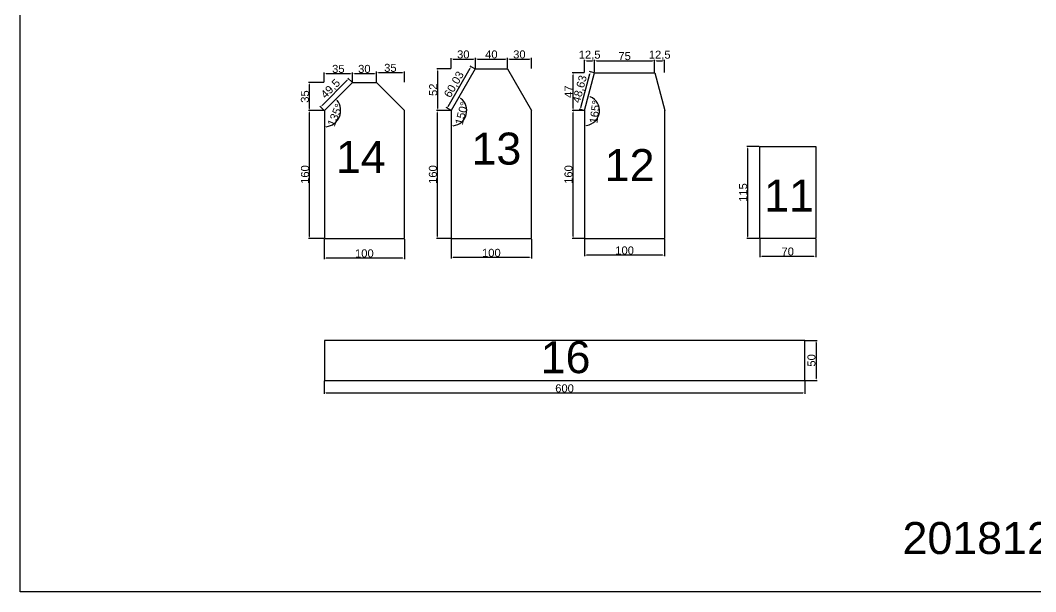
# Model space of a CAD drawing. Header units: millimetres. Extents: x 397 to 22000, y -812 to 12499.
# Drawn here: x 4812 to 6080, y 735 to 1449 of the extents above; entities that cross this region are included whole.
import ezdxf

# ---------------------------------------------------------------- set-up
doc = ezdxf.new("R2010")
doc.units = ezdxf.units.MM
doc.layers.add('尺寸标注', color=6, linetype='Continuous')
doc.layers.add('标号', color=4, linetype='Continuous')
doc.styles.get("Standard").update_dxf_attribs({"font": 'arial.ttf'})
doc.dimstyles.new('ISO-25-JHF', dxfattribs={"dimtxt": 10, "dimasz": 2.5, "dimexe": 1.25, "dimexo": 0.625, "dimtad": 1, "dimtxsty": 'Standard', "dimcen": 2.5, "dimadec": 0, "dimazin": 0, "dimtfac": 1, "dimtmove": 0, "dimatfit": 3, "dimfxl": 1, "dimarcsym": 0})

# ---------------------------------------------------------------- blocks, each defined once
blk = doc.blocks.new('*D105')
at = {"layer": 'Defpoints', "color": 0, "transparency": 16777216}
for p in [(5191.7, 1176.1), (5291.7, 1176.1), (5191.7, 1151.7)]:
    blk.add_point(p, dxfattribs=at)
at = {"layer": '尺寸标注', "color": 0, "lineweight": -2, "transparency": 16777216}
for p, q in [((5191.7, 1175.5), (5191.7, 1150.5)), ((5291.7, 1175.5), (5291.7, 1150.5)), ((5289.2, 1151.7), (5194.2, 1151.7))]:
    blk.add_line(p, q, dxfattribs=at)
at = {"layer": '尺寸标注', "color": 0, "transparency": 16777216}
for points in [[(5194.2, 1152.1), (5194.2, 1151.3), (5191.7, 1151.7)], [(5289.2, 1152.1), (5289.2, 1151.3), (5291.7, 1151.7)]]:
    blk.add_solid(points, dxfattribs=at)
at = {"layer": '尺寸标注', "color": 0, "transparency": 16777216, "insert": (5241.7, 1157.5), "char_height": 10, "attachment_point": 5}
blk.add_mtext('100', dxfattribs=at)
blk = doc.blocks.new('*D106')
at = {"layer": 'Defpoints', "color": 0, "transparency": 16777216}
for p in [(5173.3, 1336.1), (5191.7, 1336.1), (5191.7, 1176.1)]:
    blk.add_point(p, dxfattribs=at)
at = {"layer": '尺寸标注', "color": 0, "lineweight": -2, "transparency": 16777216}
for p, q in [((5191.1, 1336.1), (5172, 1336.1)), ((5173.3, 1178.6), (5173.3, 1333.6)), ((5191.1, 1176.1), (5172, 1176.1))]:
    blk.add_line(p, q, dxfattribs=at)
at = {"layer": '尺寸标注', "color": 0, "transparency": 16777216}
for points in [[(5172.9, 1333.6), (5173.7, 1333.6), (5173.3, 1336.1)], [(5172.9, 1178.6), (5173.7, 1178.6), (5173.3, 1176.1)]]:
    blk.add_solid(points, dxfattribs=at)
at = {"layer": '尺寸标注', "color": 0, "transparency": 16777216, "insert": (5167.6, 1256.1), "char_height": 10, "attachment_point": 5, "rotation": 90}
blk.add_mtext('160', dxfattribs=at)
blk = doc.blocks.new('*D78')
at = {"layer": 'Defpoints', "color": 0, "transparency": 16777216}
for p in [(5173.3, 1371.1), (5191.7, 1371.1), (5191.7, 1336.1)]:
    blk.add_point(p, dxfattribs=at)
at = {"layer": '尺寸标注', "color": 0, "lineweight": -2, "transparency": 16777216}
for p, q in [((5191.1, 1371.1), (5172, 1371.1)), ((5173.3, 1338.6), (5173.3, 1368.6)), ((5191.1, 1336.1), (5172, 1336.1))]:
    blk.add_line(p, q, dxfattribs=at)
at = {"layer": '尺寸标注', "color": 0, "transparency": 16777216}
for points in [[(5172.9, 1368.6), (5173.7, 1368.6), (5173.3, 1371.1)], [(5172.9, 1338.6), (5173.7, 1338.6), (5173.3, 1336.1)]]:
    blk.add_solid(points, dxfattribs=at)
at = {"layer": '尺寸标注', "color": 0, "transparency": 16777216, "insert": (5167.5, 1353.6), "char_height": 10, "attachment_point": 5, "rotation": 90}
blk.add_mtext('35', dxfattribs=at)
blk = doc.blocks.new('*D107')
at = {"layer": 'Defpoints', "color": 0, "transparency": 16777216}
for p in [(5226.7, 1382.4), (5191.7, 1371.1), (5226.7, 1371.1)]:
    blk.add_point(p, dxfattribs=at)
at = {"layer": '尺寸标注', "color": 0, "lineweight": -2, "transparency": 16777216}
for p, q in [((5191.7, 1371.7), (5191.7, 1383.6)), ((5194.2, 1382.4), (5224.2, 1382.4)), ((5226.7, 1371.7), (5226.7, 1383.6))]:
    blk.add_line(p, q, dxfattribs=at)
at = {"layer": '尺寸标注', "color": 0, "transparency": 16777216}
for points in [[(5194.2, 1382.8), (5194.2, 1382), (5191.7, 1382.4)], [(5224.2, 1382.8), (5224.2, 1382), (5226.7, 1382.4)]]:
    blk.add_solid(points, dxfattribs=at)
at = {"layer": '尺寸标注', "color": 0, "transparency": 16777216, "insert": (5209.2, 1388.1), "char_height": 10, "attachment_point": 5}
blk.add_mtext('35', dxfattribs=at)
blk = doc.blocks.new('*D108')
at = {"layer": 'Defpoints', "color": 0, "transparency": 16777216}
for p in [(5256.7, 1382.4), (5226.7, 1371.1), (5256.7, 1371.1)]:
    blk.add_point(p, dxfattribs=at)
at = {"layer": '尺寸标注', "color": 0, "lineweight": -2, "transparency": 16777216}
for p, q in [((5226.7, 1371.7), (5226.7, 1383.6)), ((5229.2, 1382.4), (5254.2, 1382.4)), ((5256.7, 1371.7), (5256.7, 1383.6))]:
    blk.add_line(p, q, dxfattribs=at)
at = {"layer": '尺寸标注', "color": 0, "transparency": 16777216}
for points in [[(5229.2, 1382.8), (5229.2, 1382), (5226.7, 1382.4)], [(5254.2, 1382.8), (5254.2, 1382), (5256.7, 1382.4)]]:
    blk.add_solid(points, dxfattribs=at)
at = {"layer": '尺寸标注', "color": 0, "transparency": 16777216, "insert": (5241.7, 1388.1), "char_height": 10, "attachment_point": 5}
blk.add_mtext('30', dxfattribs=at)
blk = doc.blocks.new('*D79')
at = {"layer": 'Defpoints', "color": 0, "transparency": 16777216}
for p in [(5291.7, 1383.6), (5256.7, 1371.1), (5291.7, 1371.1)]:
    blk.add_point(p, dxfattribs=at)
at = {"layer": '尺寸标注', "color": 0, "lineweight": -2, "transparency": 16777216}
for p, q in [((5256.7, 1371.7), (5256.7, 1384.9)), ((5259.2, 1383.6), (5289.2, 1383.6)), ((5291.7, 1371.7), (5291.7, 1384.9))]:
    blk.add_line(p, q, dxfattribs=at)
at = {"layer": '尺寸标注', "color": 0, "transparency": 16777216}
for points in [[(5259.2, 1384.1), (5259.2, 1383.2), (5256.7, 1383.6)], [(5289.2, 1384.1), (5289.2, 1383.2), (5291.7, 1383.6)]]:
    blk.add_solid(points, dxfattribs=at)
at = {"layer": '尺寸标注', "color": 0, "transparency": 16777216, "insert": (5274.2, 1389.4), "char_height": 10, "attachment_point": 5}
blk.add_mtext('35', dxfattribs=at)
blk = doc.blocks.new('*D109')
at = {"layer": 'Defpoints', "color": 0, "transparency": 16777216}
for p in [(5350.3, 1176.1), (5450.3, 1176.1), (5350.3, 1152.5)]:
    blk.add_point(p, dxfattribs=at)
at = {"layer": '尺寸标注', "color": 0, "lineweight": -2, "transparency": 16777216}
for p, q in [((5350.3, 1175.5), (5350.3, 1151.2)), ((5450.3, 1175.5), (5450.3, 1151.2)), ((5447.8, 1152.5), (5352.8, 1152.5))]:
    blk.add_line(p, q, dxfattribs=at)
at = {"layer": '尺寸标注', "color": 0, "transparency": 16777216}
for points in [[(5352.8, 1152.9), (5352.8, 1152.1), (5350.3, 1152.5)], [(5447.8, 1152.9), (5447.8, 1152.1), (5450.3, 1152.5)]]:
    blk.add_solid(points, dxfattribs=at)
at = {"layer": '尺寸标注', "color": 0, "transparency": 16777216, "insert": (5400.3, 1158.2), "char_height": 10, "attachment_point": 5}
blk.add_mtext('100', dxfattribs=at)
blk = doc.blocks.new('*D110')
at = {"layer": 'Defpoints', "color": 0, "transparency": 16777216}
for p in [(5333, 1336.1), (5350.3, 1336.1), (5350.3, 1176.1)]:
    blk.add_point(p, dxfattribs=at)
at = {"layer": '尺寸标注', "color": 0, "lineweight": -2, "transparency": 16777216}
for p, q in [((5349.6, 1336.1), (5331.8, 1336.1)), ((5333, 1178.6), (5333, 1333.6)), ((5349.6, 1176.1), (5331.8, 1176.1))]:
    blk.add_line(p, q, dxfattribs=at)
at = {"layer": '尺寸标注', "color": 0, "transparency": 16777216}
for points in [[(5332.6, 1333.6), (5333.4, 1333.6), (5333, 1336.1)], [(5332.6, 1178.6), (5333.4, 1178.6), (5333, 1176.1)]]:
    blk.add_solid(points, dxfattribs=at)
at = {"layer": '尺寸标注', "color": 0, "transparency": 16777216, "insert": (5327.3, 1256.1), "char_height": 10, "attachment_point": 5, "rotation": 90}
blk.add_mtext('160', dxfattribs=at)
blk = doc.blocks.new('*D80')
at = {"layer": 'Defpoints', "color": 0, "transparency": 16777216}
for p in [(5333.4, 1388.1), (5350.3, 1388.1), (5350.3, 1336.1)]:
    blk.add_point(p, dxfattribs=at)
at = {"layer": '尺寸标注', "color": 0, "lineweight": -2, "transparency": 16777216}
for p, q in [((5349.6, 1388.1), (5332.2, 1388.1)), ((5333.4, 1338.6), (5333.4, 1385.6)), ((5349.6, 1336.1), (5332.2, 1336.1))]:
    blk.add_line(p, q, dxfattribs=at)
at = {"layer": '尺寸标注', "color": 0, "transparency": 16777216}
for points in [[(5333, 1385.6), (5333.8, 1385.6), (5333.4, 1388.1)], [(5333, 1338.6), (5333.8, 1338.6), (5333.4, 1336.1)]]:
    blk.add_solid(points, dxfattribs=at)
at = {"layer": '尺寸标注', "color": 0, "transparency": 16777216, "insert": (5327.7, 1362.1), "char_height": 10, "attachment_point": 5, "rotation": 90}
blk.add_mtext('52', dxfattribs=at)
blk = doc.blocks.new('*D111')
at = {"layer": 'Defpoints', "color": 0, "transparency": 16777216}
for p in [(5380.3, 1400.5), (5350.3, 1388.1), (5380.3, 1388.1)]:
    blk.add_point(p, dxfattribs=at)
at = {"layer": '尺寸标注', "color": 0, "lineweight": -2, "transparency": 16777216}
for p, q in [((5350.3, 1388.7), (5350.3, 1401.7)), ((5352.8, 1400.5), (5377.8, 1400.5)), ((5380.3, 1388.7), (5380.3, 1401.7))]:
    blk.add_line(p, q, dxfattribs=at)
at = {"layer": '尺寸标注', "color": 0, "transparency": 16777216}
for points in [[(5352.8, 1400.9), (5352.8, 1400.1), (5350.3, 1400.5)], [(5377.8, 1400.9), (5377.8, 1400.1), (5380.3, 1400.5)]]:
    blk.add_solid(points, dxfattribs=at)
at = {"layer": '尺寸标注', "color": 0, "transparency": 16777216, "insert": (5365.3, 1406.2), "char_height": 10, "attachment_point": 5}
blk.add_mtext('30', dxfattribs=at)
blk = doc.blocks.new('*D112')
at = {"layer": 'Defpoints', "color": 0, "transparency": 16777216}
for p in [(5420.3, 1400.5), (5380.3, 1388.1), (5420.3, 1388.1)]:
    blk.add_point(p, dxfattribs=at)
at = {"layer": '尺寸标注', "color": 0, "lineweight": -2, "transparency": 16777216}
for p, q in [((5380.3, 1388.7), (5380.3, 1401.8)), ((5382.8, 1400.5), (5417.8, 1400.5)), ((5420.3, 1388.7), (5420.3, 1401.8))]:
    blk.add_line(p, q, dxfattribs=at)
at = {"layer": '尺寸标注', "color": 0, "transparency": 16777216}
for points in [[(5382.8, 1400.9), (5382.8, 1400.1), (5380.3, 1400.5)], [(5417.8, 1400.9), (5417.8, 1400.1), (5420.3, 1400.5)]]:
    blk.add_solid(points, dxfattribs=at)
at = {"layer": '尺寸标注', "color": 0, "transparency": 16777216, "insert": (5400.3, 1406.2), "char_height": 10, "attachment_point": 5}
blk.add_mtext('40', dxfattribs=at)
blk = doc.blocks.new('*D81')
at = {"layer": 'Defpoints', "color": 0, "transparency": 16777216}
for p in [(5450.3, 1400.5), (5420.3, 1388.1), (5450.3, 1388.1)]:
    blk.add_point(p, dxfattribs=at)
at = {"layer": '尺寸标注', "color": 0, "lineweight": -2, "transparency": 16777216}
for p, q in [((5420.3, 1388.7), (5420.3, 1401.8)), ((5422.8, 1400.5), (5447.8, 1400.5)), ((5450.3, 1388.7), (5450.3, 1401.8))]:
    blk.add_line(p, q, dxfattribs=at)
at = {"layer": '尺寸标注', "color": 0, "transparency": 16777216}
for points in [[(5422.8, 1400.9), (5422.8, 1400.1), (5420.3, 1400.5)], [(5447.8, 1400.9), (5447.8, 1400.1), (5450.3, 1400.5)]]:
    blk.add_solid(points, dxfattribs=at)
at = {"layer": '尺寸标注', "color": 0, "transparency": 16777216, "insert": (5435.3, 1406.2), "char_height": 10, "attachment_point": 5}
blk.add_mtext('30', dxfattribs=at)
blk = doc.blocks.new('*D113')
at = {"layer": 'Defpoints', "color": 0, "transparency": 16777216}
for p in [(5516.7, 1176.1), (5616.7, 1176.1), (5516.7, 1155.4)]:
    blk.add_point(p, dxfattribs=at)
at = {"layer": '尺寸标注', "color": 0, "lineweight": -2, "transparency": 16777216}
for p, q in [((5516.7, 1175.5), (5516.7, 1154.2)), ((5616.7, 1175.5), (5616.7, 1154.2)), ((5614.2, 1155.4), (5519.2, 1155.4))]:
    blk.add_line(p, q, dxfattribs=at)
at = {"layer": '尺寸标注', "color": 0, "transparency": 16777216}
for points in [[(5519.2, 1155.8), (5519.2, 1155), (5516.7, 1155.4)], [(5614.2, 1155.8), (5614.2, 1155), (5616.7, 1155.4)]]:
    blk.add_solid(points, dxfattribs=at)
at = {"layer": '尺寸标注', "color": 0, "transparency": 16777216, "insert": (5566.7, 1161.2), "char_height": 10, "attachment_point": 5}
blk.add_mtext('100', dxfattribs=at)
blk = doc.blocks.new('*D114')
at = {"layer": 'Defpoints', "color": 0, "transparency": 16777216}
for p in [(5502.4, 1336.1), (5516.7, 1336.1), (5516.7, 1176.1)]:
    blk.add_point(p, dxfattribs=at)
at = {"layer": '尺寸标注', "color": 0, "lineweight": -2, "transparency": 16777216}
for p, q in [((5516.1, 1336.1), (5501.2, 1336.1)), ((5502.4, 1178.6), (5502.4, 1333.6)), ((5516.1, 1176.1), (5501.2, 1176.1))]:
    blk.add_line(p, q, dxfattribs=at)
at = {"layer": '尺寸标注', "color": 0, "transparency": 16777216}
for points in [[(5502, 1333.6), (5502.8, 1333.6), (5502.4, 1336.1)], [(5502, 1178.6), (5502.8, 1178.6), (5502.4, 1176.1)]]:
    blk.add_solid(points, dxfattribs=at)
at = {"layer": '尺寸标注', "color": 0, "transparency": 16777216, "insert": (5496.7, 1256.1), "char_height": 10, "attachment_point": 5, "rotation": 90}
blk.add_mtext('160', dxfattribs=at)
blk = doc.blocks.new('*D82')
at = {"layer": 'Defpoints', "color": 0, "transparency": 16777216}
for p in [(5502.4, 1383.1), (5516.7, 1383.1), (5516.7, 1336.1)]:
    blk.add_point(p, dxfattribs=at)
at = {"layer": '尺寸标注', "color": 0, "lineweight": -2, "transparency": 16777216}
for p, q in [((5516.1, 1383.1), (5501.2, 1383.1)), ((5502.4, 1338.6), (5502.4, 1380.6)), ((5516.1, 1336.1), (5501.2, 1336.1))]:
    blk.add_line(p, q, dxfattribs=at)
at = {"layer": '尺寸标注', "color": 0, "transparency": 16777216}
for points in [[(5502, 1380.6), (5502.8, 1380.6), (5502.4, 1383.1)], [(5502, 1338.6), (5502.8, 1338.6), (5502.4, 1336.1)]]:
    blk.add_solid(points, dxfattribs=at)
at = {"layer": '尺寸标注', "color": 0, "transparency": 16777216, "insert": (5496.8, 1359.6), "char_height": 10, "attachment_point": 5, "rotation": 90}
blk.add_mtext('47', dxfattribs=at)
blk = doc.blocks.new('*D115')
at = {"layer": 'Defpoints', "color": 0, "transparency": 16777216}
for p in [(5529.2, 1398.3), (5516.7, 1383.1), (5529.2, 1383.1)]:
    blk.add_point(p, dxfattribs=at)
at = {"layer": '尺寸标注', "color": 0, "lineweight": -2, "transparency": 16777216}
for p, q in [((5516.7, 1383.7), (5516.7, 1399.6)), ((5519.2, 1398.3), (5526.7, 1398.3)), ((5529.2, 1383.7), (5529.2, 1399.6))]:
    blk.add_line(p, q, dxfattribs=at)
at = {"layer": '尺寸标注', "color": 0, "transparency": 16777216}
for points in [[(5519.2, 1398.7), (5519.2, 1397.9), (5516.7, 1398.3)], [(5526.7, 1398.7), (5526.7, 1397.9), (5529.2, 1398.3)]]:
    blk.add_solid(points, dxfattribs=at)
at = {"layer": '尺寸标注', "color": 0, "transparency": 16777216, "insert": (5523, 1405), "char_height": 10, "attachment_point": 5}
blk.add_mtext('12,5', dxfattribs=at)
blk = doc.blocks.new('*D116')
at = {"layer": 'Defpoints', "color": 0, "transparency": 16777216}
for p in [(5604.2, 1398.4), (5529.2, 1383.1), (5604.2, 1383.1)]:
    blk.add_point(p, dxfattribs=at)
at = {"layer": '尺寸标注', "color": 0, "lineweight": -2, "transparency": 16777216}
for p, q in [((5529.2, 1383.7), (5529.2, 1399.6)), ((5531.7, 1398.4), (5601.7, 1398.4)), ((5604.2, 1383.7), (5604.2, 1399.6))]:
    blk.add_line(p, q, dxfattribs=at)
at = {"layer": '尺寸标注', "color": 0, "transparency": 16777216}
for points in [[(5531.7, 1398.8), (5531.7, 1397.9), (5529.2, 1398.4)], [(5601.7, 1398.8), (5601.7, 1397.9), (5604.2, 1398.4)]]:
    blk.add_solid(points, dxfattribs=at)
at = {"layer": '尺寸标注', "color": 0, "transparency": 16777216, "insert": (5566.7, 1404.1), "char_height": 10, "attachment_point": 5}
blk.add_mtext('75', dxfattribs=at)
blk = doc.blocks.new('*D83')
at = {"layer": 'Defpoints', "color": 0, "transparency": 16777216}
for p in [(5616.7, 1398.4), (5604.2, 1383.1), (5616.7, 1383.1)]:
    blk.add_point(p, dxfattribs=at)
at = {"layer": '尺寸标注', "color": 0, "lineweight": -2, "transparency": 16777216}
for p, q in [((5604.2, 1383.7), (5604.2, 1399.6)), ((5606.7, 1398.4), (5614.2, 1398.4)), ((5616.7, 1383.7), (5616.7, 1399.6))]:
    blk.add_line(p, q, dxfattribs=at)
at = {"layer": '尺寸标注', "color": 0, "transparency": 16777216}
for points in [[(5606.7, 1398.8), (5606.7, 1397.9), (5604.2, 1398.4)], [(5614.2, 1398.8), (5614.2, 1397.9), (5616.7, 1398.4)]]:
    blk.add_solid(points, dxfattribs=at)
at = {"layer": '尺寸标注', "color": 0, "transparency": 16777216, "insert": (5610.5, 1405), "char_height": 10, "attachment_point": 5}
blk.add_mtext('12,5', dxfattribs=at)
blk = doc.blocks.new('*D117')
at = {"layer": 'Defpoints', "color": 0, "transparency": 16777216}
for p in [(5735.4, 1176.1), (5805.4, 1176.1), (5805.4, 1154.1)]:
    blk.add_point(p, dxfattribs=at)
at = {"layer": '尺寸标注', "color": 0, "lineweight": -2, "transparency": 16777216}
for p, q in [((5735.4, 1175.5), (5735.4, 1152.8)), ((5805.4, 1175.5), (5805.4, 1152.8)), ((5737.9, 1154.1), (5802.9, 1154.1))]:
    blk.add_line(p, q, dxfattribs=at)
at = {"layer": '尺寸标注', "color": 0, "transparency": 16777216}
for points in [[(5737.9, 1154.5), (5737.9, 1153.7), (5735.4, 1154.1)], [(5802.9, 1154.5), (5802.9, 1153.7), (5805.4, 1154.1)]]:
    blk.add_solid(points, dxfattribs=at)
at = {"layer": '尺寸标注', "color": 0, "transparency": 16777216, "insert": (5770.4, 1159.8), "char_height": 10, "attachment_point": 5}
blk.add_mtext('70', dxfattribs=at)
blk = doc.blocks.new('*D118')
at = {"layer": 'Defpoints', "color": 0, "transparency": 16777216}
for p in [(5720.5, 1291.1), (5735.4, 1291.1), (5735.4, 1176.1)]:
    blk.add_point(p, dxfattribs=at)
at = {"layer": '尺寸标注', "color": 0, "lineweight": -2, "transparency": 16777216}
for p, q in [((5734.8, 1291.1), (5719.3, 1291.1)), ((5720.5, 1178.6), (5720.5, 1288.6)), ((5734.8, 1176.1), (5719.3, 1176.1))]:
    blk.add_line(p, q, dxfattribs=at)
at = {"layer": '尺寸标注', "color": 0, "transparency": 16777216}
for points in [[(5720.1, 1288.6), (5720.9, 1288.6), (5720.5, 1291.1)], [(5720.1, 1178.6), (5720.9, 1178.6), (5720.5, 1176.1)]]:
    blk.add_solid(points, dxfattribs=at)
at = {"layer": '尺寸标注', "color": 0, "transparency": 16777216, "insert": (5714.8, 1233.6), "char_height": 10, "attachment_point": 5, "rotation": 90}
blk.add_mtext('115', dxfattribs=at)
blk = doc.blocks.new('*D119')
at = {"layer": 'Defpoints', "color": 0, "transparency": 16777216}
for p in [(5226.7, 1371.1), (5191.7, 1336.1), (5191.7, 1336.1), (5206.1, 1321.7), (5191.7, 1176.1)]:
    blk.add_point(p, dxfattribs=at)
at = {"layer": '尺寸标注', "color": 0, "lineweight": -2, "transparency": 16777216}
blk.add_arc((5191.7, 1336.1), 20.4, 277.0269, 37.9731, dxfattribs=at)
at = {"layer": '尺寸标注', "color": 0, "transparency": 16777216}
for points in [[(5207.5, 1348.3), (5208.1, 1348.9), (5206.1, 1350.5)], [(5194.2, 1315.4), (5194.2, 1316.2), (5191.7, 1315.7)]]:
    blk.add_solid(points, dxfattribs=at)
at = {"layer": '尺寸标注', "color": 0, "transparency": 16777216, "insert": (5205.3, 1330.5), "char_height": 10, "attachment_point": 5, "rotation": 67.5}
blk.add_mtext('135°', dxfattribs=at)
blk = doc.blocks.new('*D120')
at = {"layer": 'Defpoints', "color": 0, "transparency": 16777216}
for p in [(5380.3, 1388.1), (5350.3, 1336.1), (5350.3, 1336.1), (5365, 1323.7), (5350.3, 1176.1)]:
    blk.add_point(p, dxfattribs=at)
at = {"layer": '尺寸标注', "color": 0, "lineweight": -2, "transparency": 16777216}
blk.add_arc((5350.3, 1336.1), 19.2, 277.4568, 52.5616, dxfattribs=at)
at = {"layer": '尺寸标注', "color": 0, "transparency": 16777216}
for points in [[(5361.7, 1351), (5362.2, 1351.7), (5359.9, 1352.7)], [(5352.8, 1316.6), (5352.7, 1317.4), (5350.3, 1316.9)]]:
    blk.add_solid(points, dxfattribs=at)
at = {"layer": '尺寸标注', "color": 0, "transparency": 16777216, "insert": (5363.3, 1332.6), "char_height": 10, "attachment_point": 5, "rotation": 75.0092}
blk.add_mtext('150°', dxfattribs=at)
blk = doc.blocks.new('*D121')
at = {"layer": 'Defpoints', "color": 0, "transparency": 16777216}
for p in [(5529.2, 1383.1), (5516.7, 1336.1), (5516.7, 1336.1), (5532.1, 1325.4), (5516.7, 1176.1)]:
    blk.add_point(p, dxfattribs=at)
at = {"layer": '尺寸标注', "color": 0, "lineweight": -2, "transparency": 16777216}
blk.add_arc((5516.7, 1336.1), 18.7, 277.6645, 67.4421, dxfattribs=at)
at = {"layer": '尺寸标注', "color": 0, "transparency": 16777216}
for points in [[(5523.8, 1353), (5524.1, 1353.7), (5521.6, 1354.1)], [(5519.3, 1317.1), (5519.2, 1318), (5516.7, 1317.4)]]:
    blk.add_solid(points, dxfattribs=at)
at = {"layer": '尺寸标注', "color": 0, "transparency": 16777216, "insert": (5529.6, 1334.4), "char_height": 10, "attachment_point": 5, "rotation": 82.5533}
blk.add_mtext('165°', dxfattribs=at)
blk = doc.blocks.new('*D99')
at = {"layer": 'Defpoints', "color": 0, "transparency": 16777216}
for p in [(5222.1, 1375.7), (5226.7, 1371.1), (5191.7, 1336.1)]:
    blk.add_point(p, dxfattribs=at)
at = {"layer": '尺寸标注', "color": 0, "lineweight": -2, "transparency": 16777216}
for p, q in [((5188.9, 1342.5), (5220.3, 1373.9)), ((5226.3, 1371.5), (5221.2, 1376.6)), ((5191.3, 1336.5), (5186.2, 1341.6))]:
    blk.add_line(p, q, dxfattribs=at)
at = {"layer": '尺寸标注', "color": 0, "transparency": 16777216}
for points in [[(5220, 1374.2), (5220.6, 1373.6), (5222.1, 1375.7)], [(5188.6, 1342.8), (5189.2, 1342.2), (5187.1, 1340.7)]]:
    blk.add_solid(points, dxfattribs=at)
at = {"layer": '尺寸标注', "color": 0, "transparency": 16777216, "insert": (5199.9, 1362.9), "char_height": 10, "attachment_point": 5, "rotation": 45}
blk.add_mtext('49,5', dxfattribs=at)
blk = doc.blocks.new('*D100')
at = {"layer": 'Defpoints', "color": 0, "transparency": 16777216}
for p in [(5375, 1391.1), (5380.3, 1388.1), (5350.3, 1336.1)]:
    blk.add_point(p, dxfattribs=at)
at = {"layer": '尺寸标注', "color": 0, "lineweight": -2, "transparency": 16777216}
for p, q in [((5346.2, 1341.3), (5373.7, 1389)), ((5379.7, 1388.4), (5373.9, 1391.7)), ((5349.7, 1336.4), (5343.9, 1339.7))]:
    blk.add_line(p, q, dxfattribs=at)
at = {"layer": '尺寸标注', "color": 0, "transparency": 16777216}
for points in [[(5373.4, 1389.2), (5374.1, 1388.7), (5375, 1391.1)], [(5345.9, 1341.5), (5346.6, 1341.1), (5345, 1339.1)]]:
    blk.add_solid(points, dxfattribs=at)
at = {"layer": '尺寸标注', "color": 0, "transparency": 16777216, "insert": (5354.2, 1368.4), "char_height": 10, "attachment_point": 5, "rotation": 60.0184}
blk.add_mtext('60,03', dxfattribs=at)
blk = doc.blocks.new('*D101')
at = {"layer": 'Defpoints', "color": 0, "transparency": 16777216}
for p in [(5524, 1384.5), (5529.2, 1383.1), (5516.7, 1336.1)]:
    blk.add_point(p, dxfattribs=at)
at = {"layer": '尺寸标注', "color": 0, "lineweight": -2, "transparency": 16777216}
for p, q in [((5528.6, 1383.2), (5522.8, 1384.8)), ((5512.1, 1339.9), (5523.3, 1382.1)), ((5516.1, 1336.2), (5510.3, 1337.8))]:
    blk.add_line(p, q, dxfattribs=at)
at = {"layer": '尺寸标注', "color": 0, "transparency": 16777216}
for points in [[(5522.9, 1382.2), (5523.7, 1382), (5524, 1384.5)], [(5511.7, 1340), (5512.5, 1339.8), (5511.5, 1337.5)]]:
    blk.add_solid(points, dxfattribs=at)
at = {"layer": '尺寸标注', "color": 0, "transparency": 16777216, "insert": (5511.3, 1362.7), "char_height": 10, "attachment_point": 5, "rotation": 75.1065}
blk.add_mtext('48,63', dxfattribs=at)
blk = doc.blocks.new('*D132')
at = {"layer": 'Defpoints', "color": 0, "transparency": 16777216}
for p in [(5191.7, 998.8), (5791.7, 998.8), (5791.7, 983.1)]:
    blk.add_point(p, dxfattribs=at)
at = {"layer": '尺寸标注', "color": 0, "lineweight": -2, "transparency": 16777216}
for p, q in [((5191.7, 998.2), (5191.7, 981.8)), ((5791.7, 998.2), (5791.7, 981.8)), ((5194.2, 983.1), (5789.2, 983.1))]:
    blk.add_line(p, q, dxfattribs=at)
at = {"layer": '尺寸标注', "color": 0, "transparency": 16777216}
for points in [[(5194.2, 983.5), (5194.2, 982.7), (5191.7, 983.1)], [(5789.2, 983.5), (5789.2, 982.7), (5791.7, 983.1)]]:
    blk.add_solid(points, dxfattribs=at)
at = {"layer": '尺寸标注', "color": 0, "transparency": 16777216, "insert": (5491.7, 988.8), "char_height": 10, "attachment_point": 5}
blk.add_mtext('600', dxfattribs=at)
blk = doc.blocks.new('*D133')
at = {"layer": 'Defpoints', "color": 0, "transparency": 16777216}
for p in [(5791.7, 1048.8), (5791.7, 998.8), (5805.8, 998.8)]:
    blk.add_point(p, dxfattribs=at)
at = {"layer": '尺寸标注', "color": 0, "lineweight": -2, "transparency": 16777216}
for p, q in [((5792.3, 1048.8), (5807.1, 1048.8)), ((5805.8, 1046.3), (5805.8, 1001.3)), ((5792.3, 998.8), (5807.1, 998.8))]:
    blk.add_line(p, q, dxfattribs=at)
at = {"layer": '尺寸标注', "color": 0, "transparency": 16777216}
for points in [[(5805.4, 1046.3), (5806.2, 1046.3), (5805.8, 1048.8)], [(5805.4, 1001.3), (5806.2, 1001.3), (5805.8, 998.8)]]:
    blk.add_solid(points, dxfattribs=at)
at = {"layer": '尺寸标注', "color": 0, "transparency": 16777216, "insert": (5800.1, 1023.8), "char_height": 10, "attachment_point": 5, "rotation": 90}
blk.add_mtext('50', dxfattribs=at)

msp = doc.modelspace()

# ---------------------------------------------------------------- linework, layer by layer
for p, q in [((5380.261, 1388.075), (5350.261, 1336.075)), ((5380.261, 1388.075), (5420.261, 1388.075)), ((5420.261, 1388.075), (5450.261, 1336.075)), ((5516.749, 1336.075), (5529.249, 1383.075)), ((5529.249, 1383.075), (5604.249, 1383.075)), ((5604.249, 1383.075), (5616.749, 1336.075)), ((5226.724, 1371.075), (5191.724, 1336.075)), ((5226.724, 1371.075), (5256.724, 1371.075)), ((5256.724, 1371.075), (5291.724, 1336.075)), ((5191.724, 1336.075), (5191.724, 1176.075)), ((5291.724, 1176.075), (5291.724, 1336.075)), ((5350.261, 1336.075), (5350.261, 1176.075)), ((5450.261, 1176.075), (5450.261, 1336.075)), ((5516.749, 1336.075), (5516.749, 1176.075)), ((5616.749, 1176.075), (5616.749, 1336.075)), ((5735.38, 1291.075), (5805.38, 1291.075)), ((5735.38, 1176.075), (5735.38, 1291.075)), ((5805.38, 1291.075), (5805.38, 1176.075)), ((5191.724, 1176.075), (5291.724, 1176.075)), ((5350.261, 1176.075), (5450.261, 1176.075)), ((5516.749, 1176.075), (5616.749, 1176.075)), ((5805.38, 1176.075), (5735.38, 1176.075)), ((5191.724, 1048.806), (5191.724, 998.806)), ((5791.724, 1048.806), (5191.724, 1048.806)), ((5791.724, 998.806), (5791.724, 1048.806)), ((5191.724, 998.806), (5791.724, 998.806))]:
    msp.add_line(p, q)
msp.add_lwpolyline([(4812.041, 2500.27), (8255.017, 2517.842), (8255.017, 734.677), (4812.041, 734.677)], close=True)

# ---------------------------------------------------------------- texts
at = {"layer": '标号', "char_height": 40, "attachment_point": 7}
for s, width, insert in [('13 ', 70.10425, (5375.526, 1267.957)), ('14 ', 70.10425, (5206.189, 1258.069)), ('12 ', 70.10425, (5541.912, 1247.898)), ('11 ', 70.10425, (5740.997, 1209.771)), ('16 ', 70.10425, (5461.959, 1007.258)), ('201812{\\fSimSun|b0|i0|c134|p2;第二批加工} 10mm   {\\fSimSun|b0|i0|c134|p2;切板总尺寸}2000*1100', 1454.47958, (5913.803, 777.179))]:
    msp.add_mtext_dynamic_manual_height_columns(s, width=width, gutter_width=12.5, heights=[0], dxfattribs=dict(at, insert=insert))

# ---------------------------------------------------------------- dimensions: what is measured, and where the dimension line sits
at = {"layer": '尺寸标注'}
for p1, p2, distance, picture, middle in [((5350.261, 1388.075), (5380.261, 1388.075), 12.406, '*D111', (5365.261, 1406.215)), ((5380.261, 1388.075), (5420.261, 1388.075), 12.44, '*D112', (5400.261, 1406.246)), ((5420.261, 1388.075), (5450.261, 1388.075), 12.44, '*D81', (5435.261, 1406.249)), ((5529.249, 1383.075), (5604.249, 1383.075), 15.283, '*D116', (5566.749, 1404.069)), ((5256.724, 1371.075), (5291.724, 1371.075), 12.57, '*D79', (5274.224, 1389.379)), ((5191.724, 1371.075), (5226.724, 1371.075), 11.32, '*D107', (5209.224, 1388.129)), ((5226.724, 1371.075), (5256.724, 1371.075), 11.32, '*D108', (5241.724, 1388.129)), ((5350.261, 1336.075), (5350.261, 1388.075), 16.838, '*D80', (5327.692, 1362.075)), ((5350.261, 1336.075), (5380.261, 1388.075), 6.09, '*D100', (5354.238, 1368.434)), ((5516.749, 1336.075), (5516.749, 1383.075), 14.33, '*D82', (5496.794, 1359.575)), ((5516.749, 1336.075), (5529.249, 1383.075), 5.471, '*D101', (5511.3, 1362.687)), ((5191.724, 1336.075), (5191.724, 1371.075), 18.44, '*D78', (5167.549, 1353.575)), ((5191.724, 1336.075), (5226.724, 1371.075), 6.532, '*D99', (5199.913, 1362.885)), ((5191.724, 1176.075), (5191.724, 1336.075), 18.44, '*D106', (5167.553, 1256.075)), ((5350.261, 1176.075), (5350.261, 1336.075), 17.255, '*D110', (5327.275, 1256.075)), ((5516.749, 1176.075), (5516.749, 1336.075), 14.33, '*D114', (5496.688, 1256.075)), ((5735.38, 1176.075), (5735.38, 1291.075), 14.849, '*D118', (5714.8, 1233.575)), ((5291.724, 1176.075), (5191.724, 1176.075), 24.355, '*D105', (5241.724, 1157.451)), ((5450.261, 1176.075), (5350.261, 1176.075), 23.598, '*D109', (5400.261, 1158.208)), ((5616.749, 1176.075), (5516.749, 1176.075), 20.645, '*D113', (5566.749, 1161.161)), ((5735.38, 1176.075), (5805.38, 1176.075), -21.994, '*D117', (5770.38, 1159.812)), ((5791.724, 1048.806), (5791.724, 998.806), 14.096, '*D133', (5800.089, 1023.806)), ((5191.724, 998.806), (5791.724, 998.806), -15.711, '*D132', (5491.724, 988.826))]:
    dim = msp.add_aligned_dim(p1=p1, p2=p2, distance=distance, dimstyle='ISO-25-JHF', dxfattribs=at)
    dim.commit()
    dim.dimension.update_dxf_attribs({"geometry": picture, "text_midpoint": middle})
for base, p1, p2, picture, middle in [((5529.249, 1398.325), (5516.749, 1383.075), (5529.249, 1383.075), '*D115', (5522.999, 1398.325)), ((5616.749, 1398.359), (5604.249, 1383.075), (5616.749, 1383.075), '*D83', (5610.499, 1398.359))]:
    dim = msp.add_linear_dim(base=base, p1=p1, p2=p2, angle=0, dimstyle='ISO-25-JHF', dxfattribs=at)
    dim.commit()
    dim.dimension.update_dxf_attribs({"geometry": picture, "text_midpoint": middle, "dimtype": 161})
for base, line1, line2, picture, middle in [((5364.987, 1323.721), ((5350.261, 1336.075), (5350.261, 1176.075)), ((5380.261, 1388.075), (5350.261, 1336.075)), '*D120', (5363.293, 1332.585)), ((5532.076, 1325.357), ((5516.749, 1336.075), (5516.749, 1176.075)), ((5516.749, 1336.075), (5529.249, 1383.075)), '*D121', (5529.612, 1334.394)), ((5206.147, 1321.652), ((5191.724, 1336.075), (5191.724, 1176.075)), ((5226.724, 1371.075), (5191.724, 1336.075)), '*D119', (5205.27, 1330.464))]:
    dim = msp.add_angular_dim_2l(base=base, line1=line1, line2=line2, dimstyle='ISO-25-JHF', dxfattribs=at)
    dim.commit()
    dim.dimension.update_dxf_attribs({"geometry": picture, "text_midpoint": middle})

doc.saveas('drawing.dxf')
